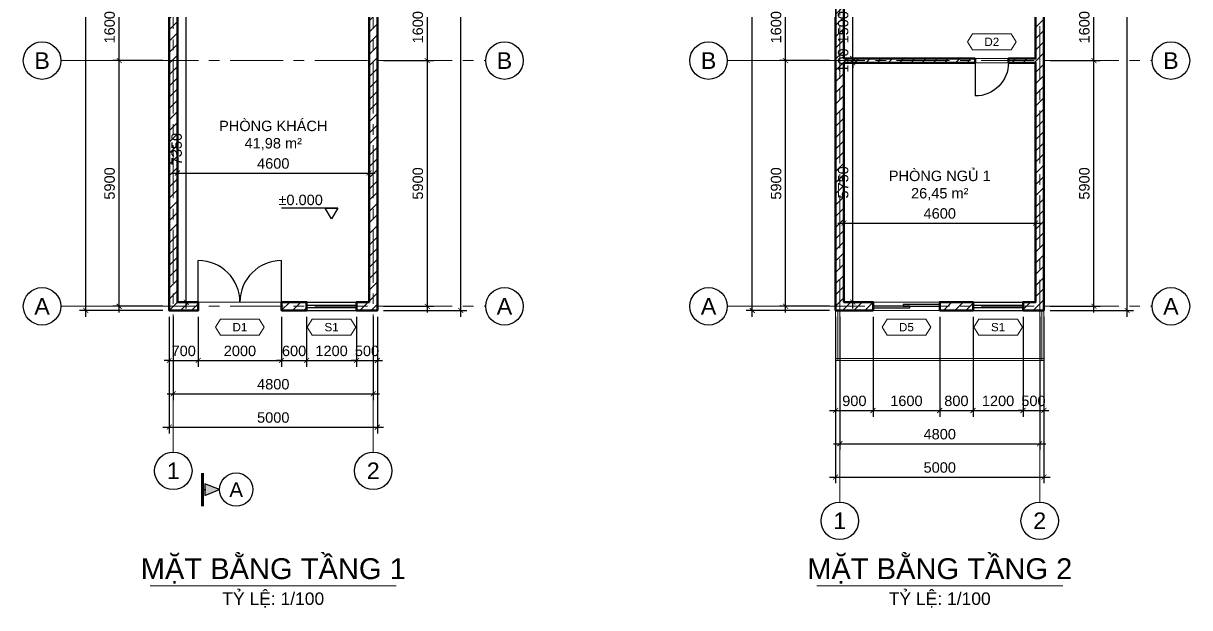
# Model space of a CAD drawing. Header units: millimetres. Extents: x -4035 to 257357, y -7136 to 22735.
# Drawn here: x -3500 to 24500, y -7136 to 6895 of the extents above; entities that cross this region are included whole.
import ezdxf
from ezdxf.enums import TextEntityAlignment as Align

# ---------------------------------------------------------------- set-up
doc = ezdxf.new("R2010")
doc.units = ezdxf.units.MM
doc.header["$LTSCALE"] = 40
doc.linetypes.add('CENTER', pattern=[50.8, 31.75, -6.35, 6.35, -6.35])
for name, color, linetype, lineweight in [('A-ANNO-DIMS', 1, 'Continuous', 18), ('A-ANNO-ROOM', 7, 'Continuous', 25), ('A-ANNO-SYMB', 7, 'Continuous', 25), ('A-ANNO-TEXT', 7, 'Continuous', 18), ('A-DOOR', 3, 'Continuous', 25), ('A-FLOR-LEVL', 8, 'Continuous', 18), ('A-GLAZ', 4, 'Continuous', 25), ('A-WALL', 7, 'Continuous', 50), ('A-WALL-PATT', 8, 'Continuous', 9), ('S-GRID', 1, 'CENTER', 18), ('S-GRID-IDEN', 7, 'Continuous', 25)]:
    doc.layers.add(name, color=color, linetype=linetype, lineweight=lineweight)
doc.layers.add('A-AREA', color=30, linetype='Continuous', lineweight=9, plot=False)
doc.styles.add('MCP-ARIAL', font='arial.ttf')
doc.dimstyles.new('MCP-1-100', dxfattribs={"dimscale": 100, "dimtxt": 2.5, "dimasz": 1.2, "dimexe": 1.5, "dimexo": 1.5, "dimgap": 1, "dimtad": 1, "dimdec": 0, "dimdsep": 46, "dimtxsty": 'MCP-ARIAL', "dimblk": 'ARCHTICK', "dimblk1": 'ARCHTICK', "dimblk2": 'ARCHTICK', "dimcen": 0.09, "dimdle": 1.5, "dimclrd": 256, "dimclre": 256, "dimclrt": 256, "dimadec": 0, "dimazin": 0, "dimtfac": 1, "dimtdec": 4, "dimtix": 1, "dimtmove": 2, "dimatfit": 3, "dimfxl": 1, "dimtolj": 1, "dimtzin": 0, "dimarcsym": 0})

# ---------------------------------------------------------------- blocks, each defined once
blk = doc.blocks.new('MCP_CUA_DI_2C_2000')
for p, q in [((0, 0), (0, 1000)), ((2000, 0), (2000, 1000))]:
    blk.add_line(p, q)
for centre, start, end in [((0, 0), 0.0013, 89.9987), ((2000, 0), 90.0013, 179.9987)]:
    blk.add_arc(centre, 1000, start, end)
at = {"style": 'MCP-ARIAL', "flags": 1}
for tag, p in [('MA', (1000, -100)), ('LOAI', (1000, -220)), ('RONG', (1000, -340))]:
    blk.add_attdef(tag, p, '', height=80, dxfattribs=at)
blk = doc.blocks.new('MCP_THE_LG_3')
blk.add_lwpolyline([(-5.85, 0), (-4.65, 1.9), (4.65, 1.9), (5.85, 0), (4.65, -1.9), (-4.65, -1.9)], close=True)
at = {"style": 'MCP-ARIAL'}
blk.add_attdef('MA', text='', height=2, dxfattribs=at).set_placement((0, 0), align=Align.MIDDLE_CENTER)
blk = doc.blocks.new('MCP_CUA_SO_1200_200')
for p, q in [((0, 200), (1200, 200)), ((0, 125), (1200, 125)), ((0, 75), (1200, 75)), ((0, 0), (1200, 0))]:
    blk.add_line(p, q)
at = {"style": 'MCP-ARIAL', "flags": 1}
for tag, p in [('MA', (600, -100)), ('LOAI', (600, -220)), ('RONG', (600, -340))]:
    blk.add_attdef(tag, p, '', height=80, dxfattribs=at)
blk = doc.blocks.new('_ArchTick')
at = {"color": 0, "linetype": 'ByBlock', "const_width": 0.15}
blk.add_lwpolyline([(-0.5, -0.5), (0.5, 0.5)], dxfattribs=at)
blk = doc.blocks.new('*D15')
at = {"layer": 'A-ANNO-DIMS', "lineweight": -2, "transparency": 16777216}
for p, q in [((0, -150), (0, -1350)), ((700, -150), (700, -1350)), ((0, -1200), (-120, -1200)), ((0, -1200), (700, -1200)), ((700, -1200), (820, -1200))]:
    blk.add_line(p, q, dxfattribs=at)
at = {"layer": 'Defpoints', "color": 0, "transparency": 16777216}
for p in [(0, 0), (700, 0), (700, -1200)]:
    blk.add_point(p, dxfattribs=at)
at = {"layer": 'A-ANNO-DIMS', "lineweight": -2, "transparency": 16777216, "xscale": 120, "yscale": 120, "zscale": 120}
blk.add_blockref('_ArchTick', (0, -1200), dxfattribs=at)
at = {"layer": 'A-ANNO-DIMS', "lineweight": -2, "transparency": 16777216, "xscale": 120, "yscale": 120, "zscale": 120, "rotation": 180}
blk.add_blockref('_ArchTick', (700, -1200), dxfattribs=at)
at = {"layer": 'A-ANNO-DIMS', "transparency": 16777216, "insert": (350, -972), "char_height": 250, "attachment_point": 5, "style": 'MCP-ARIAL'}
blk.add_mtext('\\A1;700', dxfattribs=at)
blk = doc.blocks.new('*D16')
at = {"layer": 'A-ANNO-DIMS', "lineweight": -2, "transparency": 16777216}
for p, q in [((700, -150), (700, -1350)), ((2700, -150), (2700, -1350)), ((550, -1200), (2850, -1200))]:
    blk.add_line(p, q, dxfattribs=at)
at = {"layer": 'Defpoints', "color": 0, "transparency": 16777216}
for p in [(700, 0), (2700, 0), (2700, -1200)]:
    blk.add_point(p, dxfattribs=at)
at = {"layer": 'A-ANNO-DIMS', "lineweight": -2, "transparency": 16777216, "xscale": 120, "yscale": 120, "zscale": 120, "rotation": 180}
blk.add_blockref('_ArchTick', (700, -1200), dxfattribs=at)
at = {"layer": 'A-ANNO-DIMS', "lineweight": -2, "transparency": 16777216, "xscale": 120, "yscale": 120, "zscale": 120}
blk.add_blockref('_ArchTick', (2700, -1200), dxfattribs=at)
at = {"layer": 'A-ANNO-DIMS', "transparency": 16777216, "insert": (1700, -972), "char_height": 250, "attachment_point": 5, "style": 'MCP-ARIAL'}
blk.add_mtext('\\A1;2000', dxfattribs=at)
blk = doc.blocks.new('*D17')
at = {"layer": 'A-ANNO-DIMS', "lineweight": -2, "transparency": 16777216}
for p, q in [((2700, -150), (2700, -1350)), ((3300, -150), (3300, -1350)), ((2700, -1200), (2580, -1200)), ((2700, -1200), (3300, -1200)), ((3300, -1200), (3420, -1200))]:
    blk.add_line(p, q, dxfattribs=at)
at = {"layer": 'Defpoints', "color": 0, "transparency": 16777216}
for p in [(2700, 0), (3300, 0), (3300, -1200)]:
    blk.add_point(p, dxfattribs=at)
at = {"layer": 'A-ANNO-DIMS', "lineweight": -2, "transparency": 16777216, "xscale": 120, "yscale": 120, "zscale": 120}
blk.add_blockref('_ArchTick', (2700, -1200), dxfattribs=at)
at = {"layer": 'A-ANNO-DIMS', "lineweight": -2, "transparency": 16777216, "xscale": 120, "yscale": 120, "zscale": 120, "rotation": 180}
blk.add_blockref('_ArchTick', (3300, -1200), dxfattribs=at)
at = {"layer": 'A-ANNO-DIMS', "transparency": 16777216, "insert": (3000, -972), "char_height": 250, "attachment_point": 5, "style": 'MCP-ARIAL'}
blk.add_mtext('\\A1;600', dxfattribs=at)
blk = doc.blocks.new('*D18')
at = {"layer": 'A-ANNO-DIMS', "lineweight": -2, "transparency": 16777216}
for p, q in [((3300, -150), (3300, -1350)), ((4500, -150), (4500, -1350)), ((3150, -1200), (4650, -1200))]:
    blk.add_line(p, q, dxfattribs=at)
at = {"layer": 'Defpoints', "color": 0, "transparency": 16777216}
for p in [(3300, 0), (4500, 0), (4500, -1200)]:
    blk.add_point(p, dxfattribs=at)
at = {"layer": 'A-ANNO-DIMS', "lineweight": -2, "transparency": 16777216, "xscale": 120, "yscale": 120, "zscale": 120, "rotation": 180}
blk.add_blockref('_ArchTick', (3300, -1200), dxfattribs=at)
at = {"layer": 'A-ANNO-DIMS', "lineweight": -2, "transparency": 16777216, "xscale": 120, "yscale": 120, "zscale": 120}
blk.add_blockref('_ArchTick', (4500, -1200), dxfattribs=at)
at = {"layer": 'A-ANNO-DIMS', "transparency": 16777216, "insert": (3900, -972), "char_height": 250, "attachment_point": 5, "style": 'MCP-ARIAL'}
blk.add_mtext('\\A1;1200', dxfattribs=at)
blk = doc.blocks.new('*D19')
at = {"layer": 'A-ANNO-DIMS', "lineweight": -2, "transparency": 16777216}
for p, q in [((4500, -150), (4500, -1350)), ((5000, -150), (5000, -1350)), ((4500, -1200), (4380, -1200)), ((4500, -1200), (5000, -1200)), ((5000, -1200), (5120, -1200))]:
    blk.add_line(p, q, dxfattribs=at)
at = {"layer": 'Defpoints', "color": 0, "transparency": 16777216}
for p in [(4500, 0), (5000, 0), (5000, -1200)]:
    blk.add_point(p, dxfattribs=at)
at = {"layer": 'A-ANNO-DIMS', "lineweight": -2, "transparency": 16777216, "xscale": 120, "yscale": 120, "zscale": 120}
blk.add_blockref('_ArchTick', (4500, -1200), dxfattribs=at)
at = {"layer": 'A-ANNO-DIMS', "lineweight": -2, "transparency": 16777216, "xscale": 120, "yscale": 120, "zscale": 120, "rotation": 180}
blk.add_blockref('_ArchTick', (5000, -1200), dxfattribs=at)
at = {"layer": 'A-ANNO-DIMS', "transparency": 16777216, "insert": (4750, -972), "char_height": 250, "attachment_point": 5, "style": 'MCP-ARIAL'}
blk.add_mtext('\\A1;500', dxfattribs=at)
blk = doc.blocks.new('*D20')
at = {"layer": 'A-ANNO-DIMS', "lineweight": -2, "transparency": 16777216}
for p, q in [((100, -150), (100, -2150)), ((4900, -150), (4900, -2150)), ((-50, -2000), (5050, -2000))]:
    blk.add_line(p, q, dxfattribs=at)
at = {"layer": 'Defpoints', "color": 0, "transparency": 16777216}
for p in [(100, 0), (4900, 0), (4900, -2000)]:
    blk.add_point(p, dxfattribs=at)
at = {"layer": 'A-ANNO-DIMS', "lineweight": -2, "transparency": 16777216, "xscale": 120, "yscale": 120, "zscale": 120, "rotation": 180}
blk.add_blockref('_ArchTick', (100, -2000), dxfattribs=at)
at = {"layer": 'A-ANNO-DIMS', "lineweight": -2, "transparency": 16777216, "xscale": 120, "yscale": 120, "zscale": 120}
blk.add_blockref('_ArchTick', (4900, -2000), dxfattribs=at)
at = {"layer": 'A-ANNO-DIMS', "transparency": 16777216, "insert": (2500, -1772), "char_height": 250, "attachment_point": 5, "style": 'MCP-ARIAL'}
blk.add_mtext('\\A1;4800', dxfattribs=at)
blk = doc.blocks.new('*D21')
at = {"layer": 'A-ANNO-DIMS', "lineweight": -2, "transparency": 16777216}
for p, q in [((0, -150), (0, -2950)), ((5000, -150), (5000, -2950)), ((-150, -2800), (5150, -2800))]:
    blk.add_line(p, q, dxfattribs=at)
at = {"layer": 'Defpoints', "color": 0, "transparency": 16777216}
for p in [(0, 0), (5000, 0), (5000, -2800)]:
    blk.add_point(p, dxfattribs=at)
at = {"layer": 'A-ANNO-DIMS', "lineweight": -2, "transparency": 16777216, "xscale": 120, "yscale": 120, "zscale": 120, "rotation": 180}
blk.add_blockref('_ArchTick', (0, -2800), dxfattribs=at)
at = {"layer": 'A-ANNO-DIMS', "lineweight": -2, "transparency": 16777216, "xscale": 120, "yscale": 120, "zscale": 120}
blk.add_blockref('_ArchTick', (5000, -2800), dxfattribs=at)
at = {"layer": 'A-ANNO-DIMS', "transparency": 16777216, "insert": (2500, -2572), "char_height": 250, "attachment_point": 5, "style": 'MCP-ARIAL'}
blk.add_mtext('\\A1;5000', dxfattribs=at)
blk = doc.blocks.new('*D22')
at = {"layer": 'A-ANNO-DIMS', "lineweight": -2, "transparency": 16777216}
for p, q in [((-150, 6000), (-1350, 6000)), ((-1200, -50), (-1200, 6150)), ((-150, 100), (-1350, 100))]:
    blk.add_line(p, q, dxfattribs=at)
at = {"layer": 'Defpoints', "color": 0, "transparency": 16777216}
for p in [(-1200, 6000), (0, 6000), (0, 100)]:
    blk.add_point(p, dxfattribs=at)
at = {"layer": 'A-ANNO-DIMS', "lineweight": -2, "transparency": 16777216, "xscale": 120, "yscale": 120, "zscale": 120}
for p, rotation in [((-1200, 6000), 90), ((-1200, 100), 270)]:
    blk.add_blockref('_ArchTick', p, dxfattribs=dict(at, rotation=rotation))
at = {"layer": 'A-ANNO-DIMS', "transparency": 16777216, "insert": (-1428, 3050), "char_height": 250, "attachment_point": 5, "rotation": 90, "style": 'MCP-ARIAL'}
blk.add_mtext('\\A1;5900', dxfattribs=at)
blk = doc.blocks.new('*D23')
at = {"layer": 'A-ANNO-DIMS', "lineweight": -2, "transparency": 16777216}
for p, q in [((-150, 7600), (-1350, 7600)), ((-1200, 5850), (-1200, 7750)), ((-150, 6000), (-1350, 6000))]:
    blk.add_line(p, q, dxfattribs=at)
at = {"layer": 'Defpoints', "color": 0, "transparency": 16777216}
for p in [(-1200, 7600), (0, 7600), (0, 6000)]:
    blk.add_point(p, dxfattribs=at)
at = {"layer": 'A-ANNO-DIMS', "lineweight": -2, "transparency": 16777216, "xscale": 120, "yscale": 120, "zscale": 120}
for p, rotation in [((-1200, 7600), 90), ((-1200, 6000), 270)]:
    blk.add_blockref('_ArchTick', p, dxfattribs=dict(at, rotation=rotation))
at = {"layer": 'A-ANNO-DIMS', "transparency": 16777216, "insert": (-1428, 6800), "char_height": 250, "attachment_point": 5, "rotation": 90, "style": 'MCP-ARIAL'}
blk.add_mtext('\\A1;1600', dxfattribs=at)
blk = doc.blocks.new('*D27')
at = {"layer": 'A-ANNO-DIMS', "lineweight": -2, "transparency": 16777216}
for p, q in [((-150, 18000), (-2150, 18000)), ((-2000, -150), (-2000, 18150)), ((-150, 0), (-2150, 0))]:
    blk.add_line(p, q, dxfattribs=at)
at = {"layer": 'Defpoints', "color": 0, "transparency": 16777216}
for p in [(-2000, 18000), (0, 18000), (0, 0)]:
    blk.add_point(p, dxfattribs=at)
at = {"layer": 'A-ANNO-DIMS', "lineweight": -2, "transparency": 16777216, "xscale": 120, "yscale": 120, "zscale": 120}
for p, rotation in [((-2000, 18000), 90), ((-2000, 0), 270)]:
    blk.add_blockref('_ArchTick', p, dxfattribs=dict(at, rotation=rotation))
at = {"layer": 'A-ANNO-DIMS', "transparency": 16777216, "insert": (-2228, 9000), "char_height": 250, "attachment_point": 5, "rotation": 90, "style": 'MCP-ARIAL'}
blk.add_mtext('\\A1;18000', dxfattribs=at)
blk = doc.blocks.new('*D33')
at = {"layer": 'A-ANNO-DIMS', "lineweight": -2, "transparency": 16777216}
for p, q in [((5150, 6000), (6350, 6000)), ((6200, -50), (6200, 6150)), ((5150, 100), (6350, 100))]:
    blk.add_line(p, q, dxfattribs=at)
at = {"layer": 'Defpoints', "color": 0, "transparency": 16777216}
for p in [(5000, 6000), (6200, 6000), (5000, 100)]:
    blk.add_point(p, dxfattribs=at)
at = {"layer": 'A-ANNO-DIMS', "lineweight": -2, "transparency": 16777216, "xscale": 120, "yscale": 120, "zscale": 120}
for p, rotation in [((6200, 6000), 90), ((6200, 100), 270)]:
    blk.add_blockref('_ArchTick', p, dxfattribs=dict(at, rotation=rotation))
at = {"layer": 'A-ANNO-DIMS', "transparency": 16777216, "insert": (5972, 3050), "char_height": 250, "attachment_point": 5, "rotation": 90, "style": 'MCP-ARIAL'}
blk.add_mtext('\\A1;5900', dxfattribs=at)
blk = doc.blocks.new('*D34')
at = {"layer": 'A-ANNO-DIMS', "lineweight": -2, "transparency": 16777216}
for p, q in [((5150, 7600), (6350, 7600)), ((6200, 5850), (6200, 7750)), ((5150, 6000), (6350, 6000))]:
    blk.add_line(p, q, dxfattribs=at)
at = {"layer": 'Defpoints', "color": 0, "transparency": 16777216}
for p in [(5000, 7600), (6200, 7600), (5000, 6000)]:
    blk.add_point(p, dxfattribs=at)
at = {"layer": 'A-ANNO-DIMS', "lineweight": -2, "transparency": 16777216, "xscale": 120, "yscale": 120, "zscale": 120}
for p, rotation in [((6200, 7600), 90), ((6200, 6000), 270)]:
    blk.add_blockref('_ArchTick', p, dxfattribs=dict(at, rotation=rotation))
at = {"layer": 'A-ANNO-DIMS', "transparency": 16777216, "insert": (5972, 6800), "char_height": 250, "attachment_point": 5, "rotation": 90, "style": 'MCP-ARIAL'}
blk.add_mtext('\\A1;1600', dxfattribs=at)
blk = doc.blocks.new('*D38')
at = {"layer": 'A-ANNO-DIMS', "lineweight": -2, "transparency": 16777216}
for p, q in [((5150, 18000), (7150, 18000)), ((7000, -150), (7000, 18150)), ((5150, 0), (7150, 0))]:
    blk.add_line(p, q, dxfattribs=at)
at = {"layer": 'Defpoints', "color": 0, "transparency": 16777216}
for p in [(5000, 18000), (7000, 18000), (5000, 0)]:
    blk.add_point(p, dxfattribs=at)
at = {"layer": 'A-ANNO-DIMS', "lineweight": -2, "transparency": 16777216, "xscale": 120, "yscale": 120, "zscale": 120}
for p, rotation in [((7000, 18000), 90), ((7000, 0), 270)]:
    blk.add_blockref('_ArchTick', p, dxfattribs=dict(at, rotation=rotation))
at = {"layer": 'A-ANNO-DIMS', "transparency": 16777216, "insert": (6772, 9000), "char_height": 250, "attachment_point": 5, "rotation": 90, "style": 'MCP-ARIAL'}
blk.add_mtext('\\A1;18000', dxfattribs=at)
blk = doc.blocks.new('*D39')
at = {"layer": 'A-ANNO-DIMS', "lineweight": -2, "transparency": 16777216}
blk.add_line((50, 3300), (4950, 3300), dxfattribs=at)
at = {"layer": 'Defpoints', "color": 0, "transparency": 16777216}
for p in [(200, 3300), (4800, 3300), (4800, 3300)]:
    blk.add_point(p, dxfattribs=at)
at = {"layer": 'A-ANNO-DIMS', "lineweight": -2, "transparency": 16777216, "xscale": 120, "yscale": 120, "zscale": 120, "rotation": 180}
blk.add_blockref('_ArchTick', (200, 3300), dxfattribs=at)
at = {"layer": 'A-ANNO-DIMS', "lineweight": -2, "transparency": 16777216, "xscale": 120, "yscale": 120, "zscale": 120}
blk.add_blockref('_ArchTick', (4800, 3300), dxfattribs=at)
at = {"layer": 'A-ANNO-DIMS', "transparency": 16777216, "insert": (2500, 3528), "char_height": 250, "attachment_point": 5, "style": 'MCP-ARIAL'}
blk.add_mtext('\\A1;4600', dxfattribs=at)
blk = doc.blocks.new('*D40')
at = {"layer": 'A-ANNO-DIMS', "lineweight": -2, "transparency": 16777216}
blk.add_line((410, 50), (410, 7700), dxfattribs=at)
at = {"layer": 'Defpoints', "color": 0, "transparency": 16777216}
for p in [(410, 7550), (410, 7550), (410, 200)]:
    blk.add_point(p, dxfattribs=at)
at = {"layer": 'A-ANNO-DIMS', "lineweight": -2, "transparency": 16777216, "xscale": 120, "yscale": 120, "zscale": 120}
for p, rotation in [((410, 7550), 90), ((410, 200), 270)]:
    blk.add_blockref('_ArchTick', p, dxfattribs=dict(at, rotation=rotation))
at = {"layer": 'A-ANNO-DIMS', "transparency": 16777216, "insert": (182, 3875), "char_height": 250, "attachment_point": 5, "rotation": 90, "style": 'MCP-ARIAL'}
blk.add_mtext('\\A1;7350', dxfattribs=at)
blk = doc.blocks.new('MCP_TRUC')
blk.add_circle((0, 0), 4.5)
at = {"style": 'MCP-ARIAL'}
blk.add_attdef('SO', text='', height=4, dxfattribs=at).set_placement((0, 0), align=Align.MIDDLE_CENTER)
blk = doc.blocks.new('MCP_COTE_TRAI')
blk.add_line((1.5, 2.55), (-12, 2.55))
blk.add_lwpolyline([(0, 0), (-1.5, 2.55), (1.5, 2.55)], close=True)
at = {"style": 'MCP-ARIAL'}
blk.add_attdef('COTE', text='', height=2.5, dxfattribs=at).set_placement((-2.1, 3.3), align=Align.RIGHT)
blk = doc.blocks.new('MCP_MUI_TEN')
blk.add_hatch(color=256).paths.add_polyline_path([(3.5, 0), (0, 1.4), (0, -1.4)], flags=16)
blk.add_lwpolyline([(3.5, 0), (0, 1.4), (0, -1.4)], close=True)
blk = doc.blocks.new('MCP_MAT_CAT')
blk.add_circle((0, 0), 4)
at = {"style": 'MCP-ARIAL'}
blk.add_attdef('TEN', text='', height=3.5, dxfattribs=at).set_placement((0, 0), align=Align.MIDDLE_CENTER)
blk = doc.blocks.new('MCP_CUA_LUA_1600_200')
for points in [[(0, 60), (880, 60), (880, 100), (0, 100)], [(720, 100), (1600, 100), (1600, 140), (720, 140)]]:
    blk.add_lwpolyline(points, close=True)
at = {"style": 'MCP-ARIAL', "flags": 1}
for tag, p in [('MA', (800, -100)), ('LOAI', (800, -220)), ('RONG', (800, -340))]:
    blk.add_attdef(tag, p, '', height=80, dxfattribs=at)
blk = doc.blocks.new('MCP_CUA_DI_800')
blk.add_line((0, 0), (0, 800))
blk.add_arc((0, 0), 800, 359.9964, 90.0036)
at = {"style": 'MCP-ARIAL', "flags": 1}
for tag, p in [('MA', (400, -100)), ('LOAI', (400, -220)), ('RONG', (400, -340))]:
    blk.add_attdef(tag, p, '', height=80, dxfattribs=at)
blk = doc.blocks.new('*D50')
at = {"layer": 'A-ANNO-DIMS', "lineweight": -2, "transparency": 16777216}
for p, q in [((16000, -150), (16000, -2550)), ((16900, -150), (16900, -2550)), ((15850, -2400), (17050, -2400))]:
    blk.add_line(p, q, dxfattribs=at)
at = {"layer": 'Defpoints', "color": 0, "transparency": 16777216}
for p in [(16000, 0), (16900, 0), (16900, -2400)]:
    blk.add_point(p, dxfattribs=at)
at = {"layer": 'A-ANNO-DIMS', "lineweight": -2, "transparency": 16777216, "xscale": 120, "yscale": 120, "zscale": 120, "rotation": 180}
blk.add_blockref('_ArchTick', (16000, -2400), dxfattribs=at)
at = {"layer": 'A-ANNO-DIMS', "lineweight": -2, "transparency": 16777216, "xscale": 120, "yscale": 120, "zscale": 120}
blk.add_blockref('_ArchTick', (16900, -2400), dxfattribs=at)
at = {"layer": 'A-ANNO-DIMS', "transparency": 16777216, "insert": (16450, -2172), "char_height": 250, "attachment_point": 5, "style": 'MCP-ARIAL'}
blk.add_mtext('\\A1;900', dxfattribs=at)
blk = doc.blocks.new('*D51')
at = {"layer": 'A-ANNO-DIMS', "lineweight": -2, "transparency": 16777216}
for p, q in [((16900, -150), (16900, -2550)), ((18500, -150), (18500, -2550)), ((16750, -2400), (18650, -2400))]:
    blk.add_line(p, q, dxfattribs=at)
at = {"layer": 'Defpoints', "color": 0, "transparency": 16777216}
for p in [(16900, 0), (18500, 0), (18500, -2400)]:
    blk.add_point(p, dxfattribs=at)
at = {"layer": 'A-ANNO-DIMS', "lineweight": -2, "transparency": 16777216, "xscale": 120, "yscale": 120, "zscale": 120, "rotation": 180}
blk.add_blockref('_ArchTick', (16900, -2400), dxfattribs=at)
at = {"layer": 'A-ANNO-DIMS', "lineweight": -2, "transparency": 16777216, "xscale": 120, "yscale": 120, "zscale": 120}
blk.add_blockref('_ArchTick', (18500, -2400), dxfattribs=at)
at = {"layer": 'A-ANNO-DIMS', "transparency": 16777216, "insert": (17700, -2172), "char_height": 250, "attachment_point": 5, "style": 'MCP-ARIAL'}
blk.add_mtext('\\A1;1600', dxfattribs=at)
blk = doc.blocks.new('*D52')
at = {"layer": 'A-ANNO-DIMS', "lineweight": -2, "transparency": 16777216}
for p, q in [((18500, -150), (18500, -2550)), ((19300, -150), (19300, -2550)), ((18350, -2400), (19450, -2400))]:
    blk.add_line(p, q, dxfattribs=at)
at = {"layer": 'Defpoints', "color": 0, "transparency": 16777216}
for p in [(18500, 0), (19300, 0), (19300, -2400)]:
    blk.add_point(p, dxfattribs=at)
at = {"layer": 'A-ANNO-DIMS', "lineweight": -2, "transparency": 16777216, "xscale": 120, "yscale": 120, "zscale": 120, "rotation": 180}
blk.add_blockref('_ArchTick', (18500, -2400), dxfattribs=at)
at = {"layer": 'A-ANNO-DIMS', "lineweight": -2, "transparency": 16777216, "xscale": 120, "yscale": 120, "zscale": 120}
blk.add_blockref('_ArchTick', (19300, -2400), dxfattribs=at)
at = {"layer": 'A-ANNO-DIMS', "transparency": 16777216, "insert": (18900, -2172), "char_height": 250, "attachment_point": 5, "style": 'MCP-ARIAL'}
blk.add_mtext('\\A1;800', dxfattribs=at)
blk = doc.blocks.new('*D53')
at = {"layer": 'A-ANNO-DIMS', "lineweight": -2, "transparency": 16777216}
for p, q in [((19300, -150), (19300, -2550)), ((20500, -150), (20500, -2550)), ((19150, -2400), (20650, -2400))]:
    blk.add_line(p, q, dxfattribs=at)
at = {"layer": 'Defpoints', "color": 0, "transparency": 16777216}
for p in [(19300, 0), (20500, 0), (20500, -2400)]:
    blk.add_point(p, dxfattribs=at)
at = {"layer": 'A-ANNO-DIMS', "lineweight": -2, "transparency": 16777216, "xscale": 120, "yscale": 120, "zscale": 120, "rotation": 180}
blk.add_blockref('_ArchTick', (19300, -2400), dxfattribs=at)
at = {"layer": 'A-ANNO-DIMS', "lineweight": -2, "transparency": 16777216, "xscale": 120, "yscale": 120, "zscale": 120}
blk.add_blockref('_ArchTick', (20500, -2400), dxfattribs=at)
at = {"layer": 'A-ANNO-DIMS', "transparency": 16777216, "insert": (19900, -2172), "char_height": 250, "attachment_point": 5, "style": 'MCP-ARIAL'}
blk.add_mtext('\\A1;1200', dxfattribs=at)
blk = doc.blocks.new('*D54')
at = {"layer": 'A-ANNO-DIMS', "lineweight": -2, "transparency": 16777216}
for p, q in [((20500, -150), (20500, -2550)), ((21000, -150), (21000, -2550)), ((20500, -2400), (20380, -2400)), ((20500, -2400), (21000, -2400)), ((21000, -2400), (21120, -2400))]:
    blk.add_line(p, q, dxfattribs=at)
at = {"layer": 'Defpoints', "color": 0, "transparency": 16777216}
for p in [(20500, 0), (21000, 0), (21000, -2400)]:
    blk.add_point(p, dxfattribs=at)
at = {"layer": 'A-ANNO-DIMS', "lineweight": -2, "transparency": 16777216, "xscale": 120, "yscale": 120, "zscale": 120}
blk.add_blockref('_ArchTick', (20500, -2400), dxfattribs=at)
at = {"layer": 'A-ANNO-DIMS', "lineweight": -2, "transparency": 16777216, "xscale": 120, "yscale": 120, "zscale": 120, "rotation": 180}
blk.add_blockref('_ArchTick', (21000, -2400), dxfattribs=at)
at = {"layer": 'A-ANNO-DIMS', "transparency": 16777216, "insert": (20750, -2172), "char_height": 250, "attachment_point": 5, "style": 'MCP-ARIAL'}
blk.add_mtext('\\A1;500', dxfattribs=at)
blk = doc.blocks.new('*D55')
at = {"layer": 'A-ANNO-DIMS', "lineweight": -2, "transparency": 16777216}
for p, q in [((16100, -150), (16100, -3350)), ((20900, -150), (20900, -3350)), ((15950, -3200), (21050, -3200))]:
    blk.add_line(p, q, dxfattribs=at)
at = {"layer": 'Defpoints', "color": 0, "transparency": 16777216}
for p in [(16100, 0), (20900, 0), (20900, -3200)]:
    blk.add_point(p, dxfattribs=at)
at = {"layer": 'A-ANNO-DIMS', "lineweight": -2, "transparency": 16777216, "xscale": 120, "yscale": 120, "zscale": 120, "rotation": 180}
blk.add_blockref('_ArchTick', (16100, -3200), dxfattribs=at)
at = {"layer": 'A-ANNO-DIMS', "lineweight": -2, "transparency": 16777216, "xscale": 120, "yscale": 120, "zscale": 120}
blk.add_blockref('_ArchTick', (20900, -3200), dxfattribs=at)
at = {"layer": 'A-ANNO-DIMS', "transparency": 16777216, "insert": (18500, -2972), "char_height": 250, "attachment_point": 5, "style": 'MCP-ARIAL'}
blk.add_mtext('\\A1;4800', dxfattribs=at)
blk = doc.blocks.new('*D56')
at = {"layer": 'A-ANNO-DIMS', "lineweight": -2, "transparency": 16777216}
for p, q in [((16000, -150), (16000, -4150)), ((21000, -150), (21000, -4150)), ((15850, -4000), (21150, -4000))]:
    blk.add_line(p, q, dxfattribs=at)
at = {"layer": 'Defpoints', "color": 0, "transparency": 16777216}
for p in [(16000, 0), (21000, 0), (21000, -4000)]:
    blk.add_point(p, dxfattribs=at)
at = {"layer": 'A-ANNO-DIMS', "lineweight": -2, "transparency": 16777216, "xscale": 120, "yscale": 120, "zscale": 120, "rotation": 180}
blk.add_blockref('_ArchTick', (16000, -4000), dxfattribs=at)
at = {"layer": 'A-ANNO-DIMS', "lineweight": -2, "transparency": 16777216, "xscale": 120, "yscale": 120, "zscale": 120}
blk.add_blockref('_ArchTick', (21000, -4000), dxfattribs=at)
at = {"layer": 'A-ANNO-DIMS', "transparency": 16777216, "insert": (18500, -3772), "char_height": 250, "attachment_point": 5, "style": 'MCP-ARIAL'}
blk.add_mtext('\\A1;5000', dxfattribs=at)
blk = doc.blocks.new('*D57')
at = {"layer": 'A-ANNO-DIMS', "lineweight": -2, "transparency": 16777216}
for p, q in [((15850, 6000), (14650, 6000)), ((14800, -50), (14800, 6150)), ((15850, 100), (14650, 100))]:
    blk.add_line(p, q, dxfattribs=at)
at = {"layer": 'Defpoints', "color": 0, "transparency": 16777216}
for p in [(14800, 6000), (16000, 6000), (16000, 100)]:
    blk.add_point(p, dxfattribs=at)
at = {"layer": 'A-ANNO-DIMS', "lineweight": -2, "transparency": 16777216, "xscale": 120, "yscale": 120, "zscale": 120}
for p, rotation in [((14800, 6000), 90), ((14800, 100), 270)]:
    blk.add_blockref('_ArchTick', p, dxfattribs=dict(at, rotation=rotation))
at = {"layer": 'A-ANNO-DIMS', "transparency": 16777216, "insert": (14572, 3050), "char_height": 250, "attachment_point": 5, "rotation": 90, "style": 'MCP-ARIAL'}
blk.add_mtext('\\A1;5900', dxfattribs=at)
blk = doc.blocks.new('*D58')
at = {"layer": 'A-ANNO-DIMS', "lineweight": -2, "transparency": 16777216}
for p, q in [((15850, 7600), (14650, 7600)), ((14800, 5850), (14800, 7750)), ((15850, 6000), (14650, 6000))]:
    blk.add_line(p, q, dxfattribs=at)
at = {"layer": 'Defpoints', "color": 0, "transparency": 16777216}
for p in [(14800, 7600), (16000, 7600), (16000, 6000)]:
    blk.add_point(p, dxfattribs=at)
at = {"layer": 'A-ANNO-DIMS', "lineweight": -2, "transparency": 16777216, "xscale": 120, "yscale": 120, "zscale": 120}
for p, rotation in [((14800, 7600), 90), ((14800, 6000), 270)]:
    blk.add_blockref('_ArchTick', p, dxfattribs=dict(at, rotation=rotation))
at = {"layer": 'A-ANNO-DIMS', "transparency": 16777216, "insert": (14572, 6800), "char_height": 250, "attachment_point": 5, "rotation": 90, "style": 'MCP-ARIAL'}
blk.add_mtext('\\A1;1600', dxfattribs=at)
blk = doc.blocks.new('*D62')
at = {"layer": 'A-ANNO-DIMS', "lineweight": -2, "transparency": 16777216}
for p, q in [((15850, 18000), (13850, 18000)), ((14000, -150), (14000, 18150)), ((15850, 0), (13850, 0))]:
    blk.add_line(p, q, dxfattribs=at)
at = {"layer": 'Defpoints', "color": 0, "transparency": 16777216}
for p in [(14000, 18000), (16000, 18000), (16000, 0)]:
    blk.add_point(p, dxfattribs=at)
at = {"layer": 'A-ANNO-DIMS', "lineweight": -2, "transparency": 16777216, "xscale": 120, "yscale": 120, "zscale": 120}
for p, rotation in [((14000, 18000), 90), ((14000, 0), 270)]:
    blk.add_blockref('_ArchTick', p, dxfattribs=dict(at, rotation=rotation))
at = {"layer": 'A-ANNO-DIMS', "transparency": 16777216, "insert": (13772, 9000), "char_height": 250, "attachment_point": 5, "rotation": 90, "style": 'MCP-ARIAL'}
blk.add_mtext('\\A1;18000', dxfattribs=at)
blk = doc.blocks.new('*D70')
at = {"layer": 'A-ANNO-DIMS', "lineweight": -2, "transparency": 16777216}
for p, q in [((21150, 6000), (22350, 6000)), ((22200, -50), (22200, 6150)), ((21150, 100), (22350, 100))]:
    blk.add_line(p, q, dxfattribs=at)
at = {"layer": 'Defpoints', "color": 0, "transparency": 16777216}
for p in [(21000, 6000), (22200, 6000), (21000, 100)]:
    blk.add_point(p, dxfattribs=at)
at = {"layer": 'A-ANNO-DIMS', "lineweight": -2, "transparency": 16777216, "xscale": 120, "yscale": 120, "zscale": 120}
for p, rotation in [((22200, 6000), 90), ((22200, 100), 270)]:
    blk.add_blockref('_ArchTick', p, dxfattribs=dict(at, rotation=rotation))
at = {"layer": 'A-ANNO-DIMS', "transparency": 16777216, "insert": (21972, 3050), "char_height": 250, "attachment_point": 5, "rotation": 90, "style": 'MCP-ARIAL'}
blk.add_mtext('\\A1;5900', dxfattribs=at)
blk = doc.blocks.new('*D71')
at = {"layer": 'A-ANNO-DIMS', "lineweight": -2, "transparency": 16777216}
for p, q in [((21150, 7600), (22350, 7600)), ((22200, 5850), (22200, 7750)), ((21150, 6000), (22350, 6000))]:
    blk.add_line(p, q, dxfattribs=at)
at = {"layer": 'Defpoints', "color": 0, "transparency": 16777216}
for p in [(21000, 7600), (22200, 7600), (21000, 6000)]:
    blk.add_point(p, dxfattribs=at)
at = {"layer": 'A-ANNO-DIMS', "lineweight": -2, "transparency": 16777216, "xscale": 120, "yscale": 120, "zscale": 120}
for p, rotation in [((22200, 7600), 90), ((22200, 6000), 270)]:
    blk.add_blockref('_ArchTick', p, dxfattribs=dict(at, rotation=rotation))
at = {"layer": 'A-ANNO-DIMS', "transparency": 16777216, "insert": (21972, 6800), "char_height": 250, "attachment_point": 5, "rotation": 90, "style": 'MCP-ARIAL'}
blk.add_mtext('\\A1;1600', dxfattribs=at)
blk = doc.blocks.new('*D75')
at = {"layer": 'A-ANNO-DIMS', "lineweight": -2, "transparency": 16777216}
for p, q in [((21150, 18000), (23150, 18000)), ((23000, -150), (23000, 18150)), ((21150, 0), (23150, 0))]:
    blk.add_line(p, q, dxfattribs=at)
at = {"layer": 'Defpoints', "color": 0, "transparency": 16777216}
for p in [(21000, 18000), (23000, 18000), (21000, 0)]:
    blk.add_point(p, dxfattribs=at)
at = {"layer": 'A-ANNO-DIMS', "lineweight": -2, "transparency": 16777216, "xscale": 120, "yscale": 120, "zscale": 120}
for p, rotation in [((23000, 18000), 90), ((23000, 0), 270)]:
    blk.add_blockref('_ArchTick', p, dxfattribs=dict(at, rotation=rotation))
at = {"layer": 'A-ANNO-DIMS', "transparency": 16777216, "insert": (22772, 9000), "char_height": 250, "attachment_point": 5, "rotation": 90, "style": 'MCP-ARIAL'}
blk.add_mtext('\\A1;18000', dxfattribs=at)
blk = doc.blocks.new('*D76')
at = {"layer": 'A-ANNO-DIMS', "lineweight": -2, "transparency": 16777216}
blk.add_line((16050, 2100), (20950, 2100), dxfattribs=at)
at = {"layer": 'Defpoints', "color": 0, "transparency": 16777216}
for p in [(16200, 2100), (20800, 2100), (20800, 2100)]:
    blk.add_point(p, dxfattribs=at)
at = {"layer": 'A-ANNO-DIMS', "lineweight": -2, "transparency": 16777216, "xscale": 120, "yscale": 120, "zscale": 120, "rotation": 180}
blk.add_blockref('_ArchTick', (16200, 2100), dxfattribs=at)
at = {"layer": 'A-ANNO-DIMS', "lineweight": -2, "transparency": 16777216, "xscale": 120, "yscale": 120, "zscale": 120}
blk.add_blockref('_ArchTick', (20800, 2100), dxfattribs=at)
at = {"layer": 'A-ANNO-DIMS', "transparency": 16777216, "insert": (18500, 2328), "char_height": 250, "attachment_point": 5, "style": 'MCP-ARIAL'}
blk.add_mtext('\\A1;4600', dxfattribs=at)
blk = doc.blocks.new('*D77')
at = {"layer": 'A-ANNO-DIMS', "lineweight": -2, "transparency": 16777216}
blk.add_line((16410, 50), (16410, 6100), dxfattribs=at)
at = {"layer": 'Defpoints', "color": 0, "transparency": 16777216}
for p in [(16410, 5950), (16410, 5950), (16410, 200)]:
    blk.add_point(p, dxfattribs=at)
at = {"layer": 'A-ANNO-DIMS', "lineweight": -2, "transparency": 16777216, "xscale": 120, "yscale": 120, "zscale": 120}
for p, rotation in [((16410, 5950), 90), ((16410, 200), 270)]:
    blk.add_blockref('_ArchTick', p, dxfattribs=dict(at, rotation=rotation))
at = {"layer": 'A-ANNO-DIMS', "transparency": 16777216, "insert": (16182, 3075), "char_height": 250, "attachment_point": 5, "rotation": 90, "style": 'MCP-ARIAL'}
blk.add_mtext('\\A1;5750', dxfattribs=at)
blk = doc.blocks.new('*D78')
at = {"layer": 'A-ANNO-DIMS', "lineweight": -2, "transparency": 16777216}
for p, q in [((16410, 6050), (16410, 6170)), ((16410, 5950), (16410, 6050)), ((16410, 5950), (16410, 5830))]:
    blk.add_line(p, q, dxfattribs=at)
at = {"layer": 'Defpoints', "color": 0, "transparency": 16777216}
for p in [(16410, 6050), (16410, 6050), (16410, 5950)]:
    blk.add_point(p, dxfattribs=at)
at = {"layer": 'A-ANNO-DIMS', "lineweight": -2, "transparency": 16777216, "xscale": 120, "yscale": 120, "zscale": 120}
for p, rotation in [((16410, 6050), 270), ((16410, 5950), 90)]:
    blk.add_blockref('_ArchTick', p, dxfattribs=dict(at, rotation=rotation))
at = {"layer": 'A-ANNO-DIMS', "transparency": 16777216, "insert": (16182, 6000), "char_height": 250, "attachment_point": 5, "rotation": 90, "style": 'MCP-ARIAL'}
blk.add_mtext('\\A1;100', dxfattribs=at)
blk = doc.blocks.new('*D79')
at = {"layer": 'A-ANNO-DIMS', "lineweight": -2, "transparency": 16777216}
blk.add_line((16410, 5900), (16410, 7700), dxfattribs=at)
at = {"layer": 'Defpoints', "color": 0, "transparency": 16777216}
for p in [(16410, 7550), (16410, 7550), (16410, 6050)]:
    blk.add_point(p, dxfattribs=at)
at = {"layer": 'A-ANNO-DIMS', "lineweight": -2, "transparency": 16777216, "xscale": 120, "yscale": 120, "zscale": 120}
for p, rotation in [((16410, 7550), 90), ((16410, 6050), 270)]:
    blk.add_blockref('_ArchTick', p, dxfattribs=dict(at, rotation=rotation))
at = {"layer": 'A-ANNO-DIMS', "transparency": 16777216, "insert": (16182, 6800), "char_height": 250, "attachment_point": 5, "rotation": 90, "style": 'MCP-ARIAL'}
blk.add_mtext('\\A1;1500', dxfattribs=at)

msp = doc.modelspace()

# ---------------------------------------------------------------- hatches: boundary and pattern name
at = {"layer": 'A-WALL-PATT'}
h = msp.add_hatch(dxfattribs=at)
h.set_pattern_fill('ANSI31', color=256, scale=60, style=0)
h.paths.add_polyline_path([(1000, 17800), (1000, 18000), (0, 18000), (0, 0), (700, 0), (700, 200), (200, 200), (200, 7550), (2650, 7550), (2650, 7650), (200, 7650), (200, 11350), (2550, 11350), (2550, 8450), (2650, 8450), (2650, 11350), (3050, 11350), (3050, 11450), (200, 11450), (200, 15750), (950, 15750), (950, 15850), (200, 15850), (200, 17800)], flags=16)
h.paths.add_polyline_path([(1600, 18000), (1600, 17800), (2450, 17800), (2450, 15850), (1650, 15850), (1650, 15750), (3300, 15750), (3300, 15850), (2550, 15850), (2550, 17800), (4800, 17800), (4800, 15850), (4100, 15850), (4100, 15750), (4800, 15750), (4800, 11450), (4450, 11450), (4450, 11350), (4800, 11350), (4800, 200), (4500, 200), (4500, 0), (5000, 0), (5000, 18000)], flags=16)
h.paths.add_polyline_path([(3300, 0), (3300, 200), (2700, 200), (2700, 0)], flags=16)
h = msp.add_hatch(dxfattribs=at)
h.set_pattern_fill('ANSI31', color=256, scale=60, style=0)
h.paths.add_polyline_path([(20300, 18000), (20300, 17800), (20800, 17800), (20800, 15850), (20100, 15850), (20100, 15750), (20800, 15750), (20800, 11450), (20150, 11450), (20150, 11350), (20800, 11350), (20800, 6050), (20150, 6050), (20150, 5950), (20800, 5950), (20800, 200), (20500, 200), (20500, 0), (21000, 0), (21000, 18000)], flags=16)
h.paths.add_polyline_path([(19100, 17800), (19100, 18000), (17600, 18000), (17600, 17800), (18450, 17800), (18450, 15850), (17650, 15850), (17650, 15750), (19300, 15750), (19300, 15850), (18550, 15850), (18550, 17800)], flags=16)
h.paths.add_polyline_path([(17000, 17800), (17000, 18000), (16000, 18000), (16000, 0), (16900, 0), (16900, 200), (16200, 200), (16200, 5950), (19350, 5950), (19350, 6050), (16200, 6050), (16200, 7550), (18650, 7550), (18650, 7650), (16200, 7650), (16200, 11350), (18550, 11350), (18550, 8450), (18650, 8450), (18650, 11350), (19350, 11350), (19350, 11450), (16200, 11450), (16200, 15750), (16950, 15750), (16950, 15850), (16200, 15850), (16200, 17800)], flags=16)
h.paths.add_polyline_path([(19300, 0), (19300, 200), (18500, 200), (18500, 0)], flags=16)

# ---------------------------------------------------------------- linework, layer by layer
at = {"layer": 'A-ANNO-SYMB'}
msp.add_line((800, -4300), (880, -4300), dxfattribs=at)
at = {"layer": 'A-ANNO-SYMB', "const_width": 70}
msp.add_lwpolyline([(800, -4700), (800, -3900)], dxfattribs=at)
at = {"layer": 'A-ANNO-TEXT'}
for p, q in [((-452.5, -6610), (5452.5, -6610)), ((15547.5, -6610), (21452.5, -6610))]:
    msp.add_line(p, q, dxfattribs=at)
at = {"layer": 'A-AREA'}
for points in [[(2650, 11350), (4800, 11350), (4800, 200), (200, 200), (200, 7550), (2650, 7550)], [(18650, 11350), (20800, 11350), (20800, 6050), (16200, 6050), (16200, 7550), (18650, 7550)], [(20800, 200), (16200, 200), (16200, 5950), (20800, 5950)]]:
    msp.add_lwpolyline(points, close=True, dxfattribs=at)
at = {"layer": 'A-FLOR-LEVL'}
for p, q in [((16050, 0), (16050, -1200)), ((20950, -1200), (20950, 0)), ((16000, -1150), (21000, -1150))]:
    msp.add_line(p, q, dxfattribs=at)
msp.add_lwpolyline([(16000, -1200), (21000, -1200), (21000, 0), (16000, 0)], close=True, dxfattribs=at)
at = {"layer": 'A-WALL'}
for points in [[(1000, 17800), (1000, 18000), (0, 18000), (0, 0), (700, 0), (700, 200), (200, 200), (200, 7550), (2650, 7550), (2650, 7650), (200, 7650), (200, 11350), (2550, 11350), (2550, 8450), (2650, 8450), (2650, 11350), (3050, 11350), (3050, 11450), (200, 11450), (200, 15750), (950, 15750), (950, 15850), (200, 15850), (200, 17800)], [(1600, 18000), (1600, 17800), (2450, 17800), (2450, 15850), (1650, 15850), (1650, 15750), (3300, 15750), (3300, 15850), (2550, 15850), (2550, 17800), (4800, 17800), (4800, 15850), (4100, 15850), (4100, 15750), (4800, 15750), (4800, 11450), (4450, 11450), (4450, 11350), (4800, 11350), (4800, 200), (4500, 200), (4500, 0), (5000, 0), (5000, 18000)], [(20300, 18000), (20300, 17800), (20800, 17800), (20800, 15850), (20100, 15850), (20100, 15750), (20800, 15750), (20800, 11450), (20150, 11450), (20150, 11350), (20800, 11350), (20800, 6050), (20150, 6050), (20150, 5950), (20800, 5950), (20800, 200), (20500, 200), (20500, 0), (21000, 0), (21000, 18000)], [(3300, 0), (3300, 200), (2700, 200), (2700, 0)], [(19300, 0), (19300, 200), (18500, 200), (18500, 0)]]:
    msp.add_lwpolyline(points, close=True, dxfattribs=at)
msp.add_lwpolyline([(16000, 18000), (16000, 0), (16900, 0), (16900, 200), (16200, 200), (16200, 5950), (19350, 5950), (19350, 6050), (16200, 6050), (16200, 7550)], dxfattribs=at)
at = {"layer": 'S-GRID'}
for p, q in [((100, -3400), (100, 21400)), ((4900, -3400), (4900, 21400)), ((16100, -4600), (16100, 21400)), ((20900, -4600), (20900, 21400)), ((-2600, 6000), (7600, 6000)), ((13400, 6000), (23600, 6000)), ((-2600, 100), (7600, 100)), ((13400, 100), (23600, 100))]:
    msp.add_line(p, q, dxfattribs=at)

# ---------------------------------------------------------------- block references
at = {"layer": 'A-ANNO-SYMB', "xscale": 100, "yscale": 100, "zscale": 100}
for name, p, values in [('MCP_COTE_TRAI', (3900, 2200), {'COTE': '±0.000'}), ('MCP_MAT_CAT', (1610, -4300), {'TEN': 'A'})]:
    msp.add_blockref(name, p, dxfattribs=at).add_auto_attribs(values)
msp.add_blockref('MCP_MUI_TEN', (860, -4300), dxfattribs=at)
at = {"layer": 'A-ANNO-TEXT', "xscale": 100, "yscale": 100, "zscale": 100}
for p, values in [((19750, 6450), {'MA': 'D2'}), ((1700, -400), {'MA': 'D1'}), ((3900, -400), {'MA': 'S1'}), ((17700, -400), {'MA': 'D5'}), ((19900, -400), {'MA': 'S1'})]:
    msp.add_blockref('MCP_THE_LG_3', p, dxfattribs=at).add_auto_attribs(values)
at = {"layer": 'A-DOOR', "xscale": -1, "rotation": 180}
msp.add_blockref('MCP_CUA_DI_800', (19350, 5950), dxfattribs=at)
at = {"layer": 'A-DOOR'}
for name, p in [('MCP_CUA_DI_2C_2000', (700, 200)), ('MCP_CUA_LUA_1600_200', (16900, 0))]:
    msp.add_blockref(name, p, dxfattribs=at)
at = {"layer": 'A-GLAZ'}
for p in [(3300, 0), (19300, 0)]:
    msp.add_blockref('MCP_CUA_SO_1200_200', p, dxfattribs=at)
at = {"layer": 'S-GRID-IDEN', "xscale": 100, "yscale": 100, "zscale": 100}
for p, values in [((-3050, 6000), {'SO': 'B'}), ((8050, 6000), {'SO': 'B'}), ((12950, 6000), {'SO': 'B'}), ((24050, 6000), {'SO': 'B'}), ((-3050, 100), {'SO': 'A'}), ((8050, 100), {'SO': 'A'}), ((12950, 100), {'SO': 'A'}), ((24050, 100), {'SO': 'A'}), ((100, -3850), {'SO': '1'}), ((4900, -3850), {'SO': '2'}), ((16100, -5050), {'SO': '1'}), ((20900, -5050), {'SO': '2'})]:
    msp.add_blockref('MCP_TRUC', p, dxfattribs=at).add_auto_attribs(values)

# ---------------------------------------------------------------- texts
at = {"layer": 'A-ANNO-ROOM', "char_height": 250, "attachment_point": 5, "style": 'MCP-ARIAL'}
for s, insert in [('PHÒNG KHÁCH\\P41,98 m²', (2500, 4200)), ('PHÒNG NGỦ 1\\P26,45 m²', (18500, 3000))]:
    msp.add_mtext(s, dxfattribs=dict(at, insert=insert))
at = {"layer": 'A-ANNO-TEXT', "style": 'MCP-ARIAL'}
for s, height, p in [('MẶT BẰNG TẦNG 1', 500, (2500, -6450)), ('MẶT BẰNG TẦNG 2', 500, (18500, -6450)), ('TỶ LỆ: 1/100', 300, (2500, -7070)), ('TỶ LỆ: 1/100', 300, (18500, -7070))]:
    msp.add_text(s, height=height, dxfattribs=at).set_placement(p, align=Align.CENTER)

# ---------------------------------------------------------------- dimensions: what is measured, and where the dimension line sits
at = {"layer": 'A-ANNO-DIMS'}
for base, p1, p2, picture, middle in [((-2000, 18000), (0, 0), (0, 18000), '*D27', (-2227.643, 9000)), ((7000, 18000), (5000, 0), (5000, 18000), '*D38', (6772.357, 9000)), ((14000, 18000), (16000, 0), (16000, 18000), '*D62', (13772.357, 9000)), ((23000, 18000), (21000, 0), (21000, 18000), '*D75', (22772.357, 9000)), ((-1200, 7600), (0, 6000), (0, 7600), '*D23', (-1427.643, 6800)), ((410, 7550), (410, 200), (410, 7550), '*D40', (182.271, 3875)), ((6200, 7600), (5000, 6000), (5000, 7600), '*D34', (5972.357, 6800)), ((14800, 7600), (16000, 6000), (16000, 7600), '*D58', (14572.357, 6800)), ((16410, 7550), (16410, 6050), (16410, 7550), '*D79', (16182.357, 6800)), ((22200, 7600), (21000, 6000), (21000, 7600), '*D71', (21972.357, 6800)), ((16410, 6050), (16410, 5950), (16410, 6050), '*D78', (16182.357, 6000)), ((-1200, 6000), (0, 100), (0, 6000), '*D22', (-1427.643, 3050)), ((6200, 6000), (5000, 100), (5000, 6000), '*D33', (5972.357, 3050)), ((14800, 6000), (16000, 100), (16000, 6000), '*D57', (14572.357, 3050)), ((16410, 5950), (16410, 200), (16410, 5950), '*D77', (16182.357, 3075)), ((22200, 6000), (21000, 100), (21000, 6000), '*D70', (21972.357, 3050))]:
    dim = msp.add_linear_dim(base=base, p1=p1, p2=p2, angle=90, dimstyle='MCP-1-100', dxfattribs=at)
    dim.commit()
    dim.dimension.update_dxf_attribs({"geometry": picture, "text_midpoint": middle})
for base, p1, p2, picture, middle in [((4800, 3300), (200, 3300), (4800, 3300), '*D39', (2500, 3527.643)), ((20800, 2100), (16200, 2100), (20800, 2100), '*D76', (18500, 2327.643)), ((5000, -2800), (0, 0), (5000, 0), '*D21', (2500, -2572.357)), ((700, -1200), (0, 0), (700, 0), '*D15', (350, -972.357)), ((4900, -2000), (100, 0), (4900, 0), '*D20', (2500, -1772.357)), ((2700, -1200), (700, 0), (2700, 0), '*D16', (1700, -972.357)), ((3300, -1200), (2700, 0), (3300, 0), '*D17', (3000, -972.357)), ((4500, -1200), (3300, 0), (4500, 0), '*D18', (3900, -972.357)), ((5000, -1200), (4500, 0), (5000, 0), '*D19', (4750, -972.357)), ((16900, -2400), (16000, 0), (16900, 0), '*D50', (16450, -2172.357)), ((21000, -4000), (16000, 0), (21000, 0), '*D56', (18500, -3772.357)), ((20900, -3200), (16100, 0), (20900, 0), '*D55', (18500, -2972.357)), ((18500, -2400), (16900, 0), (18500, 0), '*D51', (17700, -2172.357)), ((19300, -2400), (18500, 0), (19300, 0), '*D52', (18900, -2172.357)), ((20500, -2400), (19300, 0), (20500, 0), '*D53', (19900, -2172.357)), ((21000, -2400), (20500, 0), (21000, 0), '*D54', (20750, -2172.357))]:
    dim = msp.add_linear_dim(base=base, p1=p1, p2=p2, dimstyle='MCP-1-100', dxfattribs=at)
    dim.commit()
    dim.dimension.update_dxf_attribs({"geometry": picture, "text_midpoint": middle})

doc.saveas('drawing.dxf')
